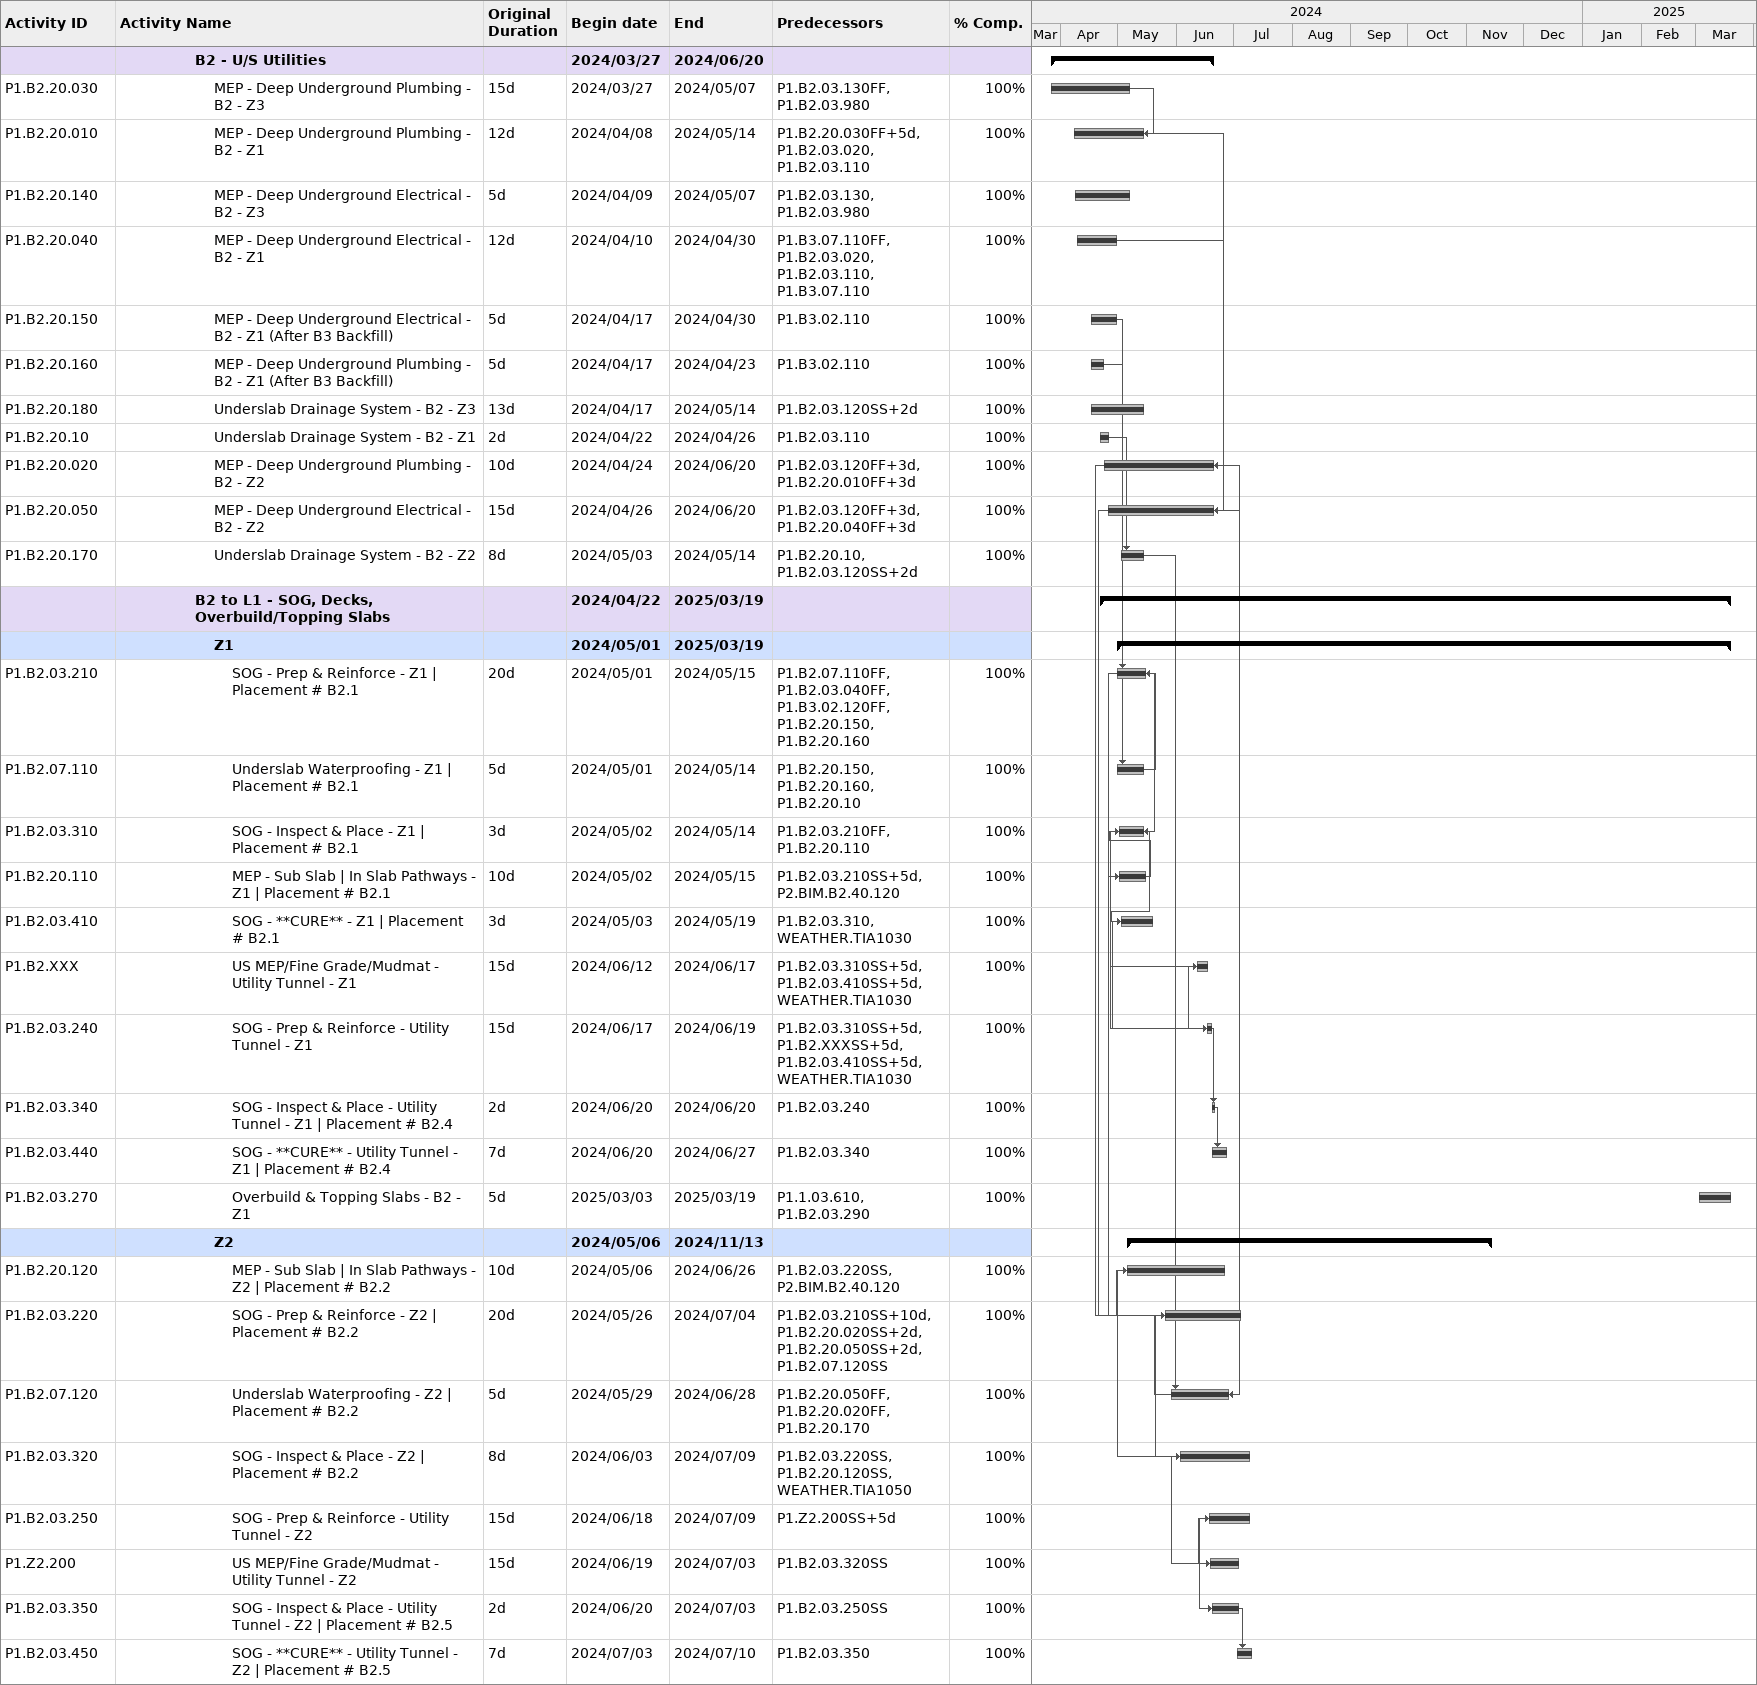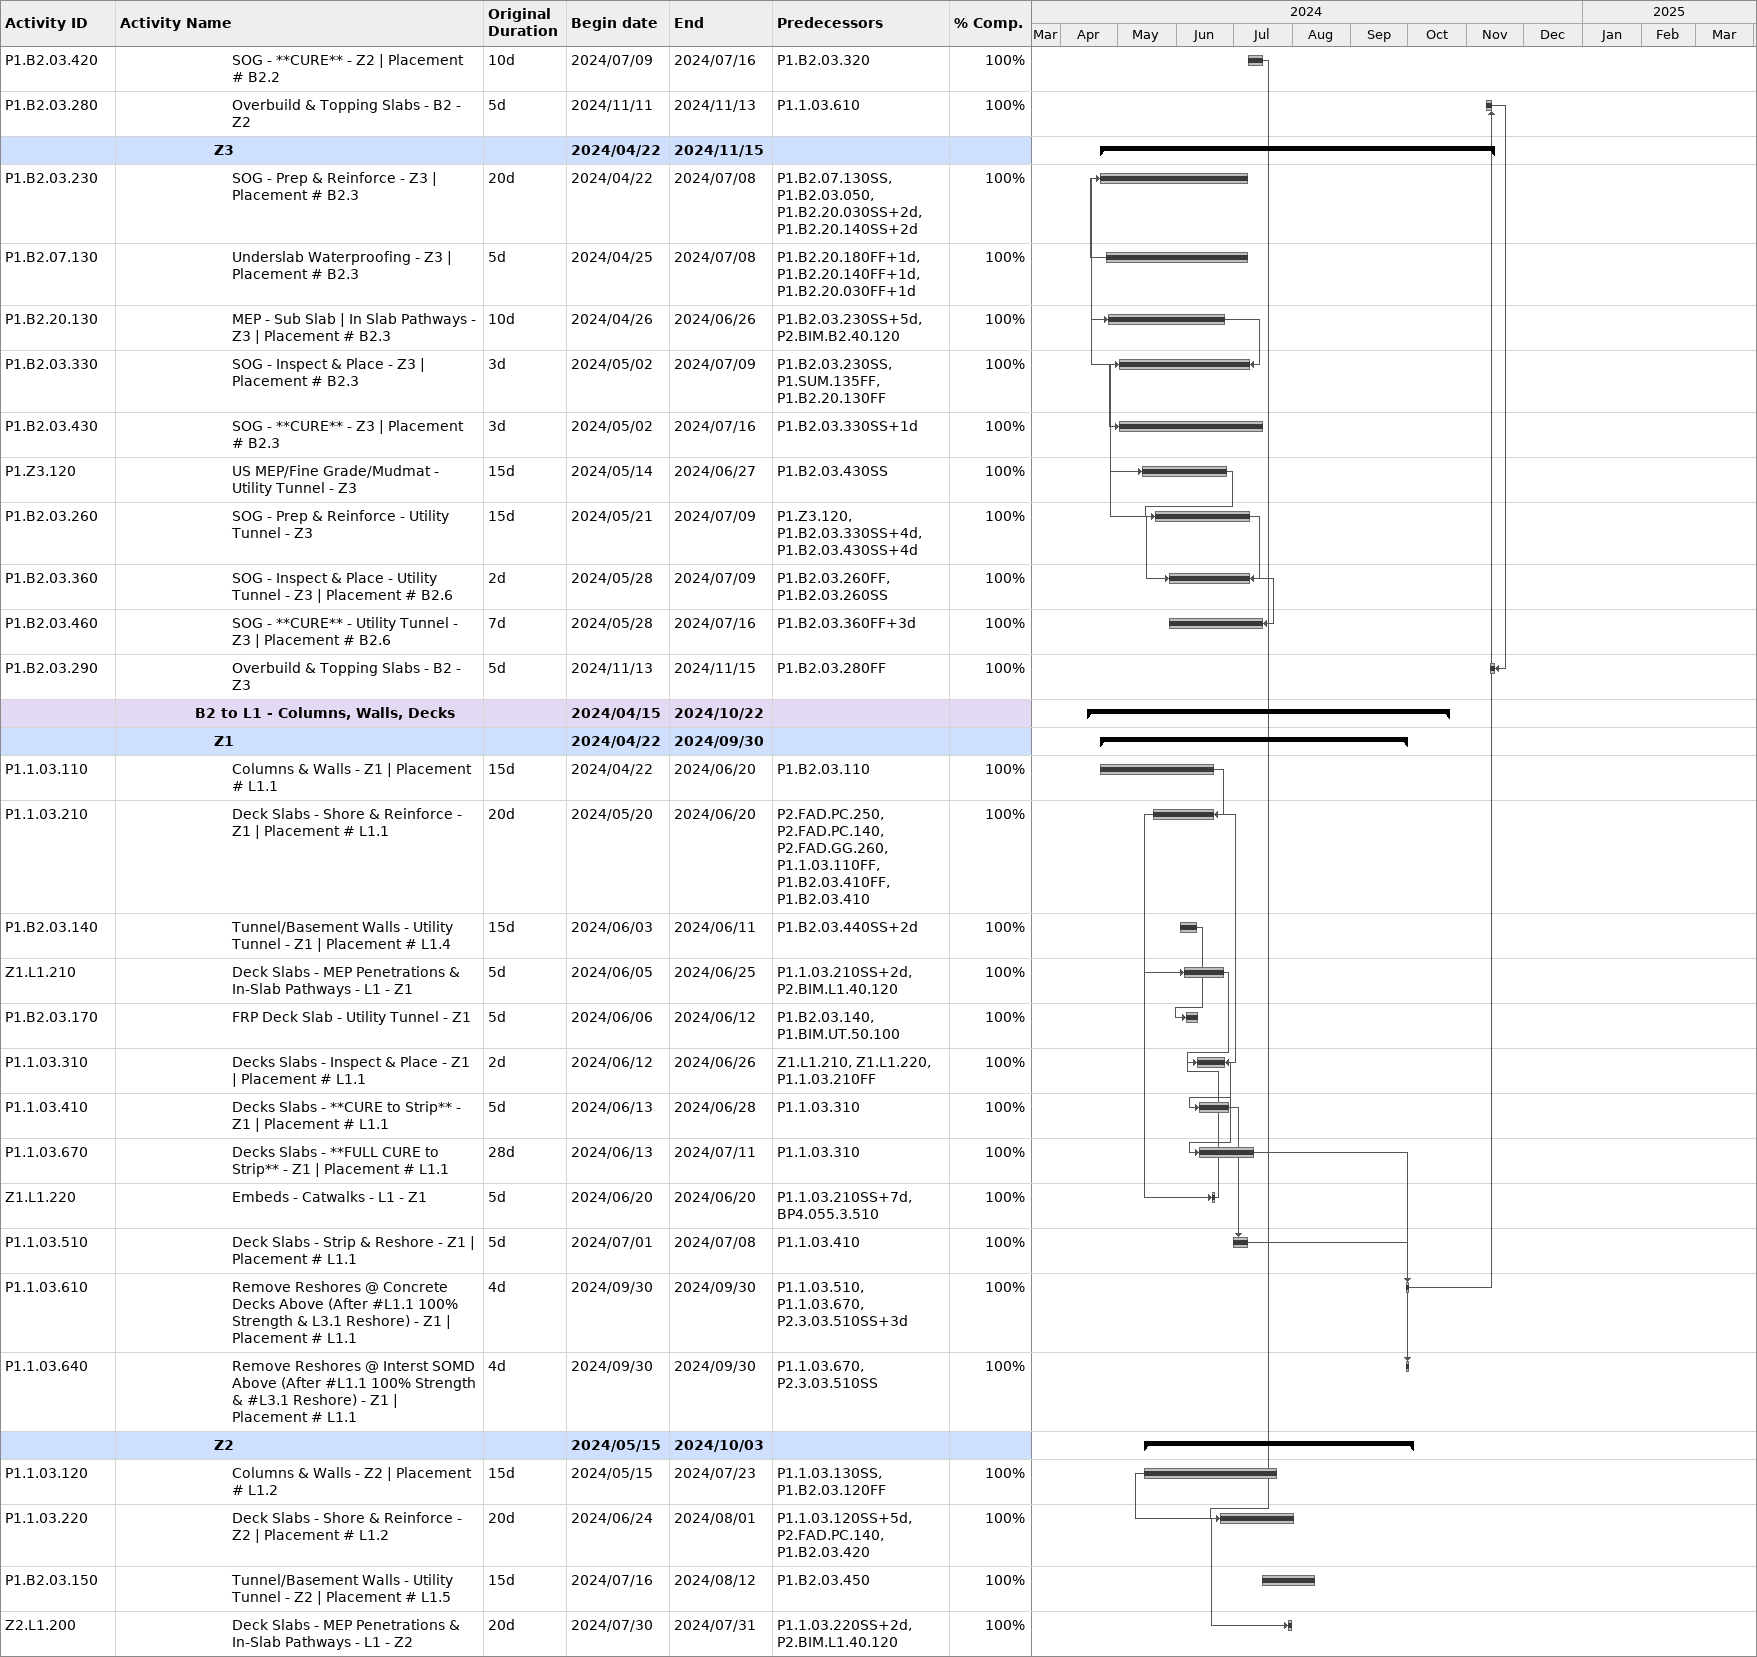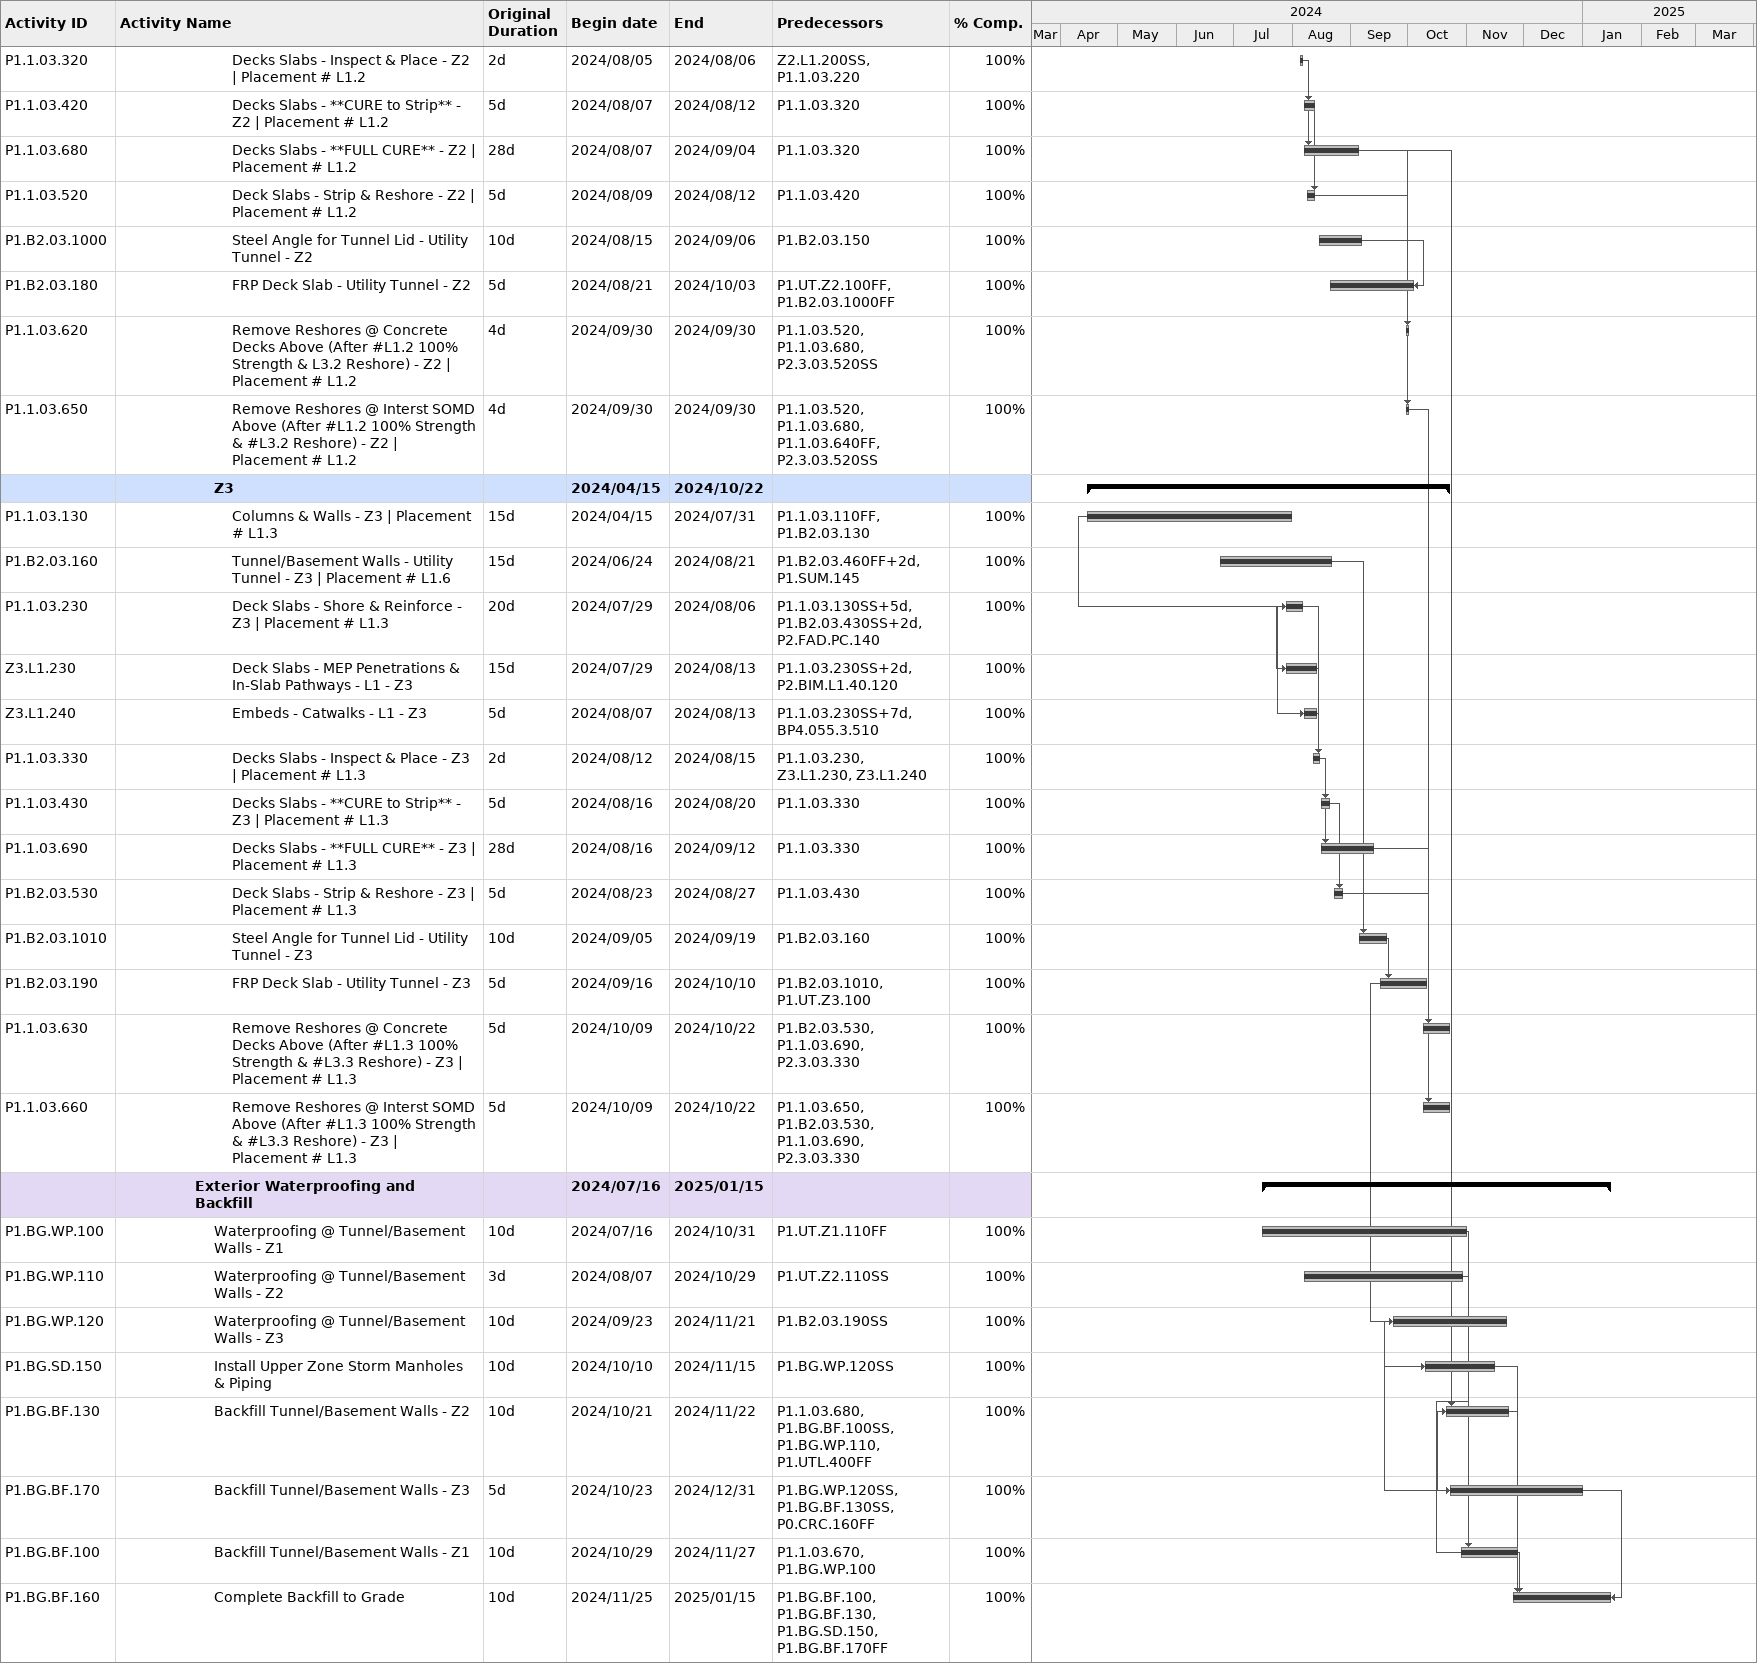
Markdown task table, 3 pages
| ID | Level | Task | Original duration | Start | Finish | Predecessors | % complete |
|---|---|---|---|---|---|---|---|
|  | 5 | **B2 - U/S Utilities** |  | 2024-03-27 | 2024-06-20 |  |  |
| P1.B2.20.030 | 6 | MEP - Deep Underground Plumbing - B2 - Z3 | 15d | 2024-03-27 | 2024-05-07 | P1.B2.03.130FF, P1.B2.03.980 | 100 |
| P1.B2.20.010 | 6 | MEP - Deep Underground Plumbing - B2 - Z1 | 12d | 2024-04-08 | 2024-05-14 | P1.B2.20.030FF+5d, P1.B2.03.020, P1.B2.03.110 | 100 |
| P1.B2.20.140 | 6 | MEP - Deep Underground Electrical - B2 - Z3 | 5d | 2024-04-09 | 2024-05-07 | P1.B2.03.130, P1.B2.03.980 | 100 |
| P1.B2.20.040 | 6 | MEP - Deep Underground Electrical - B2 - Z1 | 12d | 2024-04-10 | 2024-04-30 | P1.B3.07.110FF, P1.B2.03.020, P1.B2.03.110, P1.B3.07.110 | 100 |
| P1.B2.20.150 | 6 | MEP - Deep Underground Electrical - B2 - Z1 (After B3 Backfill) | 5d | 2024-04-17 | 2024-04-30 | P1.B3.02.110 | 100 |
| P1.B2.20.160 | 6 | MEP - Deep Underground Plumbing - B2 - Z1 (After B3 Backfill) | 5d | 2024-04-17 | 2024-04-23 | P1.B3.02.110 | 100 |
| P1.B2.20.180 | 6 | Underslab Drainage System - B2 - Z3 | 13d | 2024-04-17 | 2024-05-14 | P1.B2.03.120SS+2d | 100 |
| P1.B2.20.10 | 6 | Underslab Drainage System - B2 - Z1 | 2d | 2024-04-22 | 2024-04-26 | P1.B2.03.110 | 100 |
| P1.B2.20.020 | 6 | MEP - Deep Underground Plumbing - B2 - Z2 | 10d | 2024-04-24 | 2024-06-20 | P1.B2.03.120FF+3d, P1.B2.20.010FF+3d | 100 |
| P1.B2.20.050 | 6 | MEP - Deep Underground Electrical - B2 - Z2 | 15d | 2024-04-26 | 2024-06-20 | P1.B2.03.120FF+3d, P1.B2.20.040FF+3d | 100 |
| P1.B2.20.170 | 6 | Underslab Drainage System - B2 - Z2 | 8d | 2024-05-03 | 2024-05-14 | P1.B2.20.10, P1.B2.03.120SS+2d | 100 |
|  | 5 | **B2 to L1 - SOG, Decks, Overbuild/Topping Slabs** |  | 2024-04-22 | 2025-03-19 |  |  |
|  | 6 | **Z1** |  | 2024-05-01 | 2025-03-19 |  |  |
| P1.B2.03.210 | 7 | SOG - Prep & Reinforce - Z1 \| Placement # B2.1 | 20d | 2024-05-01 | 2024-05-15 | P1.B2.07.110FF, P1.B2.03.040FF, P1.B3.02.120FF, P1.B2.20.150, P1.B2.20.160 | 100 |
| P1.B2.07.110 | 7 | Underslab Waterproofing - Z1 \| Placement # B2.1 | 5d | 2024-05-01 | 2024-05-14 | P1.B2.20.150, P1.B2.20.160, P1.B2.20.10 | 100 |
| P1.B2.03.310 | 7 | SOG - Inspect & Place - Z1 \| Placement # B2.1 | 3d | 2024-05-02 | 2024-05-14 | P1.B2.03.210FF, P1.B2.20.110 | 100 |
| P1.B2.20.110 | 7 | MEP - Sub Slab \| In Slab Pathways - Z1 \| Placement # B2.1 | 10d | 2024-05-02 | 2024-05-15 | P1.B2.03.210SS+5d, P2.BIM.B2.40.120 | 100 |
| P1.B2.03.410 | 7 | SOG - **CURE** - Z1 \| Placement # B2.1 | 3d | 2024-05-03 | 2024-05-19 | P1.B2.03.310, WEATHER.TIA1030 | 100 |
| P1.B2.XXX | 7 | US MEP/Fine Grade/Mudmat - Utility Tunnel - Z1 | 15d | 2024-06-12 | 2024-06-17 | P1.B2.03.310SS+5d, P1.B2.03.410SS+5d, WEATHER.TIA1030 | 100 |
| P1.B2.03.240 | 7 | SOG - Prep & Reinforce - Utility Tunnel - Z1 | 15d | 2024-06-17 | 2024-06-19 | P1.B2.03.310SS+5d, P1.B2.XXXSS+5d, P1.B2.03.410SS+5d, WEATHER.TIA1030 | 100 |
| P1.B2.03.340 | 7 | SOG - Inspect & Place - Utility Tunnel - Z1 \| Placement # B2.4 | 2d | 2024-06-20 | 2024-06-20 | P1.B2.03.240 | 100 |
| P1.B2.03.440 | 7 | SOG - **CURE** - Utility Tunnel - Z1 \| Placement # B2.4 | 7d | 2024-06-20 | 2024-06-27 | P1.B2.03.340 | 100 |
| P1.B2.03.270 | 7 | Overbuild & Topping Slabs - B2 - Z1 | 5d | 2025-03-03 | 2025-03-19 | P1.1.03.610, P1.B2.03.290 | 100 |
|  | 6 | **Z2** |  | 2024-05-06 | 2024-11-13 |  |  |
| P1.B2.20.120 | 7 | MEP - Sub Slab \| In Slab Pathways - Z2 \| Placement # B2.2 | 10d | 2024-05-06 | 2024-06-26 | P1.B2.03.220SS, P2.BIM.B2.40.120 | 100 |
| P1.B2.03.220 | 7 | SOG - Prep & Reinforce - Z2 \| Placement # B2.2 | 20d | 2024-05-26 | 2024-07-04 | P1.B2.03.210SS+10d, P1.B2.20.020SS+2d, P1.B2.20.050SS+2d, P1.B2.07.120SS | 100 |
| P1.B2.07.120 | 7 | Underslab Waterproofing - Z2 \| Placement # B2.2 | 5d | 2024-05-29 | 2024-06-28 | P1.B2.20.050FF, P1.B2.20.020FF, P1.B2.20.170 | 100 |
| P1.B2.03.320 | 7 | SOG - Inspect & Place - Z2 \| Placement # B2.2 | 8d | 2024-06-03 | 2024-07-09 | P1.B2.03.220SS, P1.B2.20.120SS, WEATHER.TIA1050 | 100 |
| P1.B2.03.250 | 7 | SOG - Prep & Reinforce - Utility Tunnel - Z2 | 15d | 2024-06-18 | 2024-07-09 | P1.Z2.200SS+5d | 100 |
| P1.Z2.200 | 7 | US MEP/Fine Grade/Mudmat - Utility Tunnel - Z2 | 15d | 2024-06-19 | 2024-07-03 | P1.B2.03.320SS | 100 |
| P1.B2.03.350 | 7 | SOG - Inspect & Place - Utility Tunnel - Z2 \| Placement # B2.5 | 2d | 2024-06-20 | 2024-07-03 | P1.B2.03.250SS | 100 |
| P1.B2.03.450 | 7 | SOG - **CURE** - Utility Tunnel - Z2 \| Placement # B2.5 | 7d | 2024-07-03 | 2024-07-10 | P1.B2.03.350 | 100 |
| P1.B2.03.420 | 7 | SOG - **CURE** - Z2 \| Placement # B2.2 | 10d | 2024-07-09 | 2024-07-16 | P1.B2.03.320 | 100 |
| P1.B2.03.280 | 7 | Overbuild & Topping Slabs - B2 - Z2 | 5d | 2024-11-11 | 2024-11-13 | P1.1.03.610 | 100 |
|  | 6 | **Z3** |  | 2024-04-22 | 2024-11-15 |  |  |
| P1.B2.03.230 | 7 | SOG - Prep & Reinforce - Z3 \| Placement # B2.3 | 20d | 2024-04-22 | 2024-07-08 | P1.B2.07.130SS, P1.B2.03.050, P1.B2.20.030SS+2d, P1.B2.20.140SS+2d | 100 |
| P1.B2.07.130 | 7 | Underslab Waterproofing - Z3 \| Placement # B2.3 | 5d | 2024-04-25 | 2024-07-08 | P1.B2.20.180FF+1d, P1.B2.20.140FF+1d, P1.B2.20.030FF+1d | 100 |
| P1.B2.20.130 | 7 | MEP - Sub Slab \| In Slab Pathways - Z3 \| Placement # B2.3 | 10d | 2024-04-26 | 2024-06-26 | P1.B2.03.230SS+5d, P2.BIM.B2.40.120 | 100 |
| P1.B2.03.330 | 7 | SOG - Inspect & Place - Z3 \| Placement # B2.3 | 3d | 2024-05-02 | 2024-07-09 | P1.B2.03.230SS, P1.SUM.135FF, P1.B2.20.130FF | 100 |
| P1.B2.03.430 | 7 | SOG - **CURE** - Z3 \| Placement # B2.3 | 3d | 2024-05-02 | 2024-07-16 | P1.B2.03.330SS+1d | 100 |
| P1.Z3.120 | 7 | US MEP/Fine Grade/Mudmat - Utility Tunnel - Z3 | 15d | 2024-05-14 | 2024-06-27 | P1.B2.03.430SS | 100 |
| P1.B2.03.260 | 7 | SOG - Prep & Reinforce - Utility Tunnel - Z3 | 15d | 2024-05-21 | 2024-07-09 | P1.Z3.120, P1.B2.03.330SS+4d, P1.B2.03.430SS+4d | 100 |
| P1.B2.03.360 | 7 | SOG - Inspect & Place - Utility Tunnel - Z3 \| Placement # B2.6 | 2d | 2024-05-28 | 2024-07-09 | P1.B2.03.260FF, P1.B2.03.260SS | 100 |
| P1.B2.03.460 | 7 | SOG - **CURE** - Utility Tunnel - Z3 \| Placement # B2.6 | 7d | 2024-05-28 | 2024-07-16 | P1.B2.03.360FF+3d | 100 |
| P1.B2.03.290 | 7 | Overbuild & Topping Slabs - B2 - Z3 | 5d | 2024-11-13 | 2024-11-15 | P1.B2.03.280FF | 100 |
|  | 5 | **B2 to L1 - Columns, Walls, Decks** |  | 2024-04-15 | 2024-10-22 |  |  |
|  | 6 | **Z1** |  | 2024-04-22 | 2024-09-30 |  |  |
| P1.1.03.110 | 7 | Columns & Walls - Z1 \| Placement # L1.1 | 15d | 2024-04-22 | 2024-06-20 | P1.B2.03.110 | 100 |
| P1.1.03.210 | 7 | Deck Slabs - Shore & Reinforce - Z1 \| Placement # L1.1 | 20d | 2024-05-20 | 2024-06-20 | P2.FAD.PC.250, P2.FAD.PC.140, P2.FAD.GG.260, P1.1.03.110FF, P1.B2.03.410FF, P1.B2.03.410 | 100 |
| P1.B2.03.140 | 7 | Tunnel/Basement Walls - Utility Tunnel - Z1 \| Placement # L1.4 | 15d | 2024-06-03 | 2024-06-11 | P1.B2.03.440SS+2d | 100 |
| Z1.L1.210 | 7 | Deck Slabs - MEP Penetrations & In-Slab Pathways - L1 - Z1 | 5d | 2024-06-05 | 2024-06-25 | P1.1.03.210SS+2d, P2.BIM.L1.40.120 | 100 |
| P1.B2.03.170 | 7 | FRP Deck Slab - Utility Tunnel - Z1 | 5d | 2024-06-06 | 2024-06-12 | P1.B2.03.140, P1.BIM.UT.50.100 | 100 |
| P1.1.03.310 | 7 | Decks Slabs - Inspect & Place - Z1 \| Placement # L1.1 | 2d | 2024-06-12 | 2024-06-26 | Z1.L1.210, Z1.L1.220, P1.1.03.210FF | 100 |
| P1.1.03.410 | 7 | Decks Slabs - **CURE to Strip** - Z1 \| Placement # L1.1 | 5d | 2024-06-13 | 2024-06-28 | P1.1.03.310 | 100 |
| P1.1.03.670 | 7 | Decks Slabs - **FULL CURE to Strip** - Z1 \| Placement # L1.1 | 28d | 2024-06-13 | 2024-07-11 | P1.1.03.310 | 100 |
| Z1.L1.220 | 7 | Embeds - Catwalks - L1 - Z1 | 5d | 2024-06-20 | 2024-06-20 | P1.1.03.210SS+7d, BP4.055.3.510 | 100 |
| P1.1.03.510 | 7 | Deck Slabs - Strip & Reshore - Z1 \| Placement # L1.1 | 5d | 2024-07-01 | 2024-07-08 | P1.1.03.410 | 100 |
| P1.1.03.610 | 7 | Remove Reshores @ Concrete Decks Above (After #L1.1 100% Strength & L3.1 Reshore) - Z1 \| Placement # L1.1 | 4d | 2024-09-30 | 2024-09-30 | P1.1.03.510, P1.1.03.670, P2.3.03.510SS+3d | 100 |
| P1.1.03.640 | 7 | Remove Reshores @ Interst SOMD Above (After #L1.1 100% Strength & #L3.1 Reshore) - Z1 \| Placement # L1.1 | 4d | 2024-09-30 | 2024-09-30 | P1.1.03.670, P2.3.03.510SS | 100 |
|  | 6 | **Z2** |  | 2024-05-15 | 2024-10-03 |  |  |
| P1.1.03.120 | 7 | Columns & Walls - Z2 \| Placement # L1.2 | 15d | 2024-05-15 | 2024-07-23 | P1.1.03.130SS, P1.B2.03.120FF | 100 |
| P1.1.03.220 | 7 | Deck Slabs - Shore & Reinforce - Z2 \| Placement # L1.2 | 20d | 2024-06-24 | 2024-08-01 | P1.1.03.120SS+5d, P2.FAD.PC.140, P1.B2.03.420 | 100 |
| P1.B2.03.150 | 7 | Tunnel/Basement Walls - Utility Tunnel - Z2 \| Placement # L1.5 | 15d | 2024-07-16 | 2024-08-12 | P1.B2.03.450 | 100 |
| Z2.L1.200 | 7 | Deck Slabs - MEP Penetrations & In-Slab Pathways - L1 - Z2 | 20d | 2024-07-30 | 2024-07-31 | P1.1.03.220SS+2d, P2.BIM.L1.40.120 | 100 |
| P1.1.03.320 | 7 | Decks Slabs - Inspect & Place - Z2 \| Placement # L1.2 | 2d | 2024-08-05 | 2024-08-06 | Z2.L1.200SS, P1.1.03.220 | 100 |
| P1.1.03.420 | 7 | Decks Slabs - **CURE to Strip** - Z2 \| Placement # L1.2 | 5d | 2024-08-07 | 2024-08-12 | P1.1.03.320 | 100 |
| P1.1.03.680 | 7 | Decks Slabs - **FULL CURE** - Z2 \| Placement # L1.2 | 28d | 2024-08-07 | 2024-09-04 | P1.1.03.320 | 100 |
| P1.1.03.520 | 7 | Deck Slabs - Strip & Reshore - Z2 \| Placement # L1.2 | 5d | 2024-08-09 | 2024-08-12 | P1.1.03.420 | 100 |
| P1.B2.03.1000 | 7 | Steel Angle for Tunnel Lid - Utility Tunnel - Z2 | 10d | 2024-08-15 | 2024-09-06 | P1.B2.03.150 | 100 |
| P1.B2.03.180 | 7 | FRP Deck Slab - Utility Tunnel - Z2 | 5d | 2024-08-21 | 2024-10-03 | P1.UT.Z2.100FF, P1.B2.03.1000FF | 100 |
| P1.1.03.620 | 7 | Remove Reshores @ Concrete Decks Above (After #L1.2 100% Strength & L3.2 Reshore) - Z2 \| Placement # L1.2 | 4d | 2024-09-30 | 2024-09-30 | P1.1.03.520, P1.1.03.680, P2.3.03.520SS | 100 |
| P1.1.03.650 | 7 | Remove Reshores @ Interst SOMD Above (After #L1.2 100% Strength & #L3.2 Reshore) - Z2 \| Placement # L1.2 | 4d | 2024-09-30 | 2024-09-30 | P1.1.03.520, P1.1.03.680, P1.1.03.640FF, P2.3.03.520SS | 100 |
|  | 6 | **Z3** |  | 2024-04-15 | 2024-10-22 |  |  |
| P1.1.03.130 | 7 | Columns & Walls - Z3 \| Placement # L1.3 | 15d | 2024-04-15 | 2024-07-31 | P1.1.03.110FF, P1.B2.03.130 | 100 |
| P1.B2.03.160 | 7 | Tunnel/Basement Walls - Utility Tunnel - Z3 \| Placement # L1.6 | 15d | 2024-06-24 | 2024-08-21 | P1.B2.03.460FF+2d, P1.SUM.145 | 100 |
| P1.1.03.230 | 7 | Deck Slabs - Shore & Reinforce - Z3 \| Placement # L1.3 | 20d | 2024-07-29 | 2024-08-06 | P1.1.03.130SS+5d, P1.B2.03.430SS+2d, P2.FAD.PC.140 | 100 |
| Z3.L1.230 | 7 | Deck Slabs - MEP Penetrations & In-Slab Pathways - L1 - Z3 | 15d | 2024-07-29 | 2024-08-13 | P1.1.03.230SS+2d, P2.BIM.L1.40.120 | 100 |
| Z3.L1.240 | 7 | Embeds - Catwalks - L1 - Z3 | 5d | 2024-08-07 | 2024-08-13 | P1.1.03.230SS+7d, BP4.055.3.510 | 100 |
| P1.1.03.330 | 7 | Decks Slabs - Inspect & Place - Z3 \| Placement # L1.3 | 2d | 2024-08-12 | 2024-08-15 | P1.1.03.230, Z3.L1.230, Z3.L1.240 | 100 |
| P1.1.03.430 | 7 | Decks Slabs - **CURE to Strip** - Z3 \| Placement # L1.3 | 5d | 2024-08-16 | 2024-08-20 | P1.1.03.330 | 100 |
| P1.1.03.690 | 7 | Decks Slabs - **FULL CURE** - Z3 \| Placement # L1.3 | 28d | 2024-08-16 | 2024-09-12 | P1.1.03.330 | 100 |
| P1.B2.03.530 | 7 | Deck Slabs - Strip & Reshore - Z3 \| Placement # L1.3 | 5d | 2024-08-23 | 2024-08-27 | P1.1.03.430 | 100 |
| P1.B2.03.1010 | 7 | Steel Angle for Tunnel Lid - Utility Tunnel - Z3 | 10d | 2024-09-05 | 2024-09-19 | P1.B2.03.160 | 100 |
| P1.B2.03.190 | 7 | FRP Deck Slab - Utility Tunnel - Z3 | 5d | 2024-09-16 | 2024-10-10 | P1.B2.03.1010, P1.UT.Z3.100 | 100 |
| P1.1.03.630 | 7 | Remove Reshores @ Concrete Decks Above (After #L1.3 100% Strength & #L3.3 Reshore) - Z3 \| Placement # L1.3 | 5d | 2024-10-09 | 2024-10-22 | P1.B2.03.530, P1.1.03.690, P2.3.03.330 | 100 |
| P1.1.03.660 | 7 | Remove Reshores @ Interst SOMD Above (After #L1.3 100% Strength & #L3.3 Reshore) - Z3 \| Placement # L1.3 | 5d | 2024-10-09 | 2024-10-22 | P1.1.03.650, P1.B2.03.530, P1.1.03.690, P2.3.03.330 | 100 |
|  | 5 | **Exterior Waterproofing and Backfill** |  | 2024-07-16 | 2025-01-15 |  |  |
| P1.BG.WP.100 | 6 | Waterproofing @ Tunnel/Basement Walls - Z1 | 10d | 2024-07-16 | 2024-10-31 | P1.UT.Z1.110FF | 100 |
| P1.BG.WP.110 | 6 | Waterproofing @ Tunnel/Basement Walls - Z2 | 3d | 2024-08-07 | 2024-10-29 | P1.UT.Z2.110SS | 100 |
| P1.BG.WP.120 | 6 | Waterproofing @ Tunnel/Basement Walls - Z3 | 10d | 2024-09-23 | 2024-11-21 | P1.B2.03.190SS | 100 |
| P1.BG.SD.150 | 6 | Install Upper Zone Storm Manholes & Piping | 10d | 2024-10-10 | 2024-11-15 | P1.BG.WP.120SS | 100 |
| P1.BG.BF.130 | 6 | Backfill Tunnel/Basement Walls - Z2 | 10d | 2024-10-21 | 2024-11-22 | P1.1.03.680, P1.BG.BF.100SS, P1.BG.WP.110, P1.UTL.400FF | 100 |
| P1.BG.BF.170 | 6 | Backfill Tunnel/Basement Walls - Z3 | 5d | 2024-10-23 | 2024-12-31 | P1.BG.WP.120SS, P1.BG.BF.130SS, P0.CRC.160FF | 100 |
| P1.BG.BF.100 | 6 | Backfill Tunnel/Basement Walls - Z1 | 10d | 2024-10-29 | 2024-11-27 | P1.1.03.670, P1.BG.WP.100 | 100 |
| P1.BG.BF.160 | 6 | Complete Backfill to Grade | 10d | 2024-11-25 | 2025-01-15 | P1.BG.BF.100, P1.BG.BF.130, P1.BG.SD.150, P1.BG.BF.170FF | 100 |
